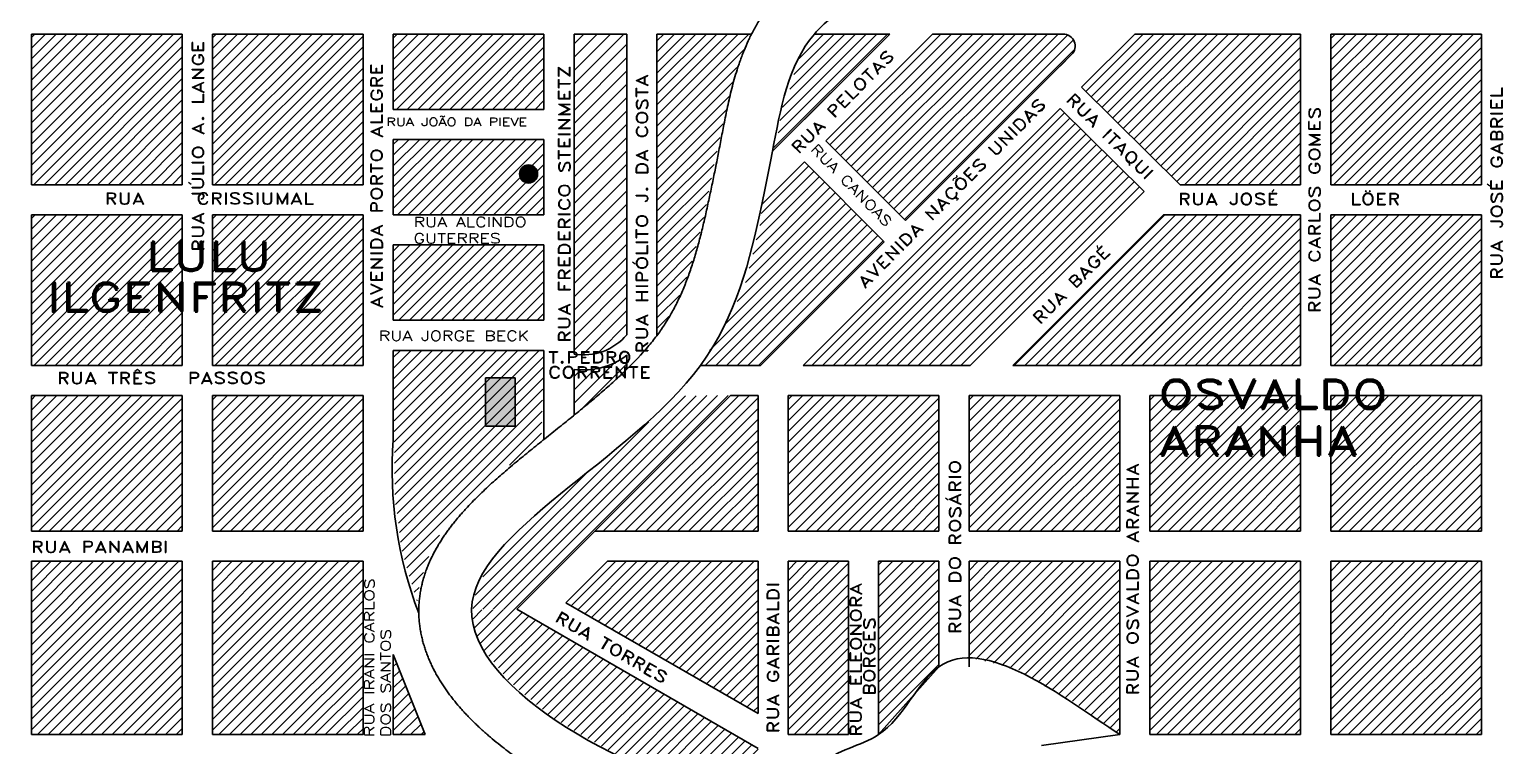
# Model space of a CAD drawing. Extents: x 15348.6 to 15438.1, y 2292.7 to 2368.6.
# Drawn here: x 15375.91 to 15385.69, y 2331.04 to 2335.8 of the extents above; entities that cross this region are included whole.
import ezdxf

# ---------------------------------------------------------------- set-up
doc = ezdxf.new("R2010")
doc.units = 0
doc.header["$LTSCALE"] = 2
doc.header["$MEASUREMENT"] = 0
doc.layers.get('0').update_dxf_attribs({"linetype": 'CONTINUOUS', "lineweight": 30})
for name, color, linetype, lineweight in [('06', 7, 'CONTINUOUS', 30), ('DI', 30, 'CONTINUOUS', 30), ('IMÓVEIS', 7, 'CONTINUOUS', 30), ('LULU', 190, 'CONTINUOUS', 30), ('NOVOLESTE', 100, 'CONTINUOUS', 30), ('OSWALDOARANHA', 253, 'CONTINUOUS', 30), ('SAOGERALDO', 1, 'CONTINUOUS', 30)]:
    doc.layers.add(name, color=color, linetype=linetype, lineweight=lineweight)
doc.styles.get("Standard").update_dxf_attribs({"font": 'romand.shx'})

msp = doc.modelspace()

# ---------------------------------------------------------------- hatches: boundary and pattern name
at = {"layer": 'DI'}
h = msp.add_hatch(dxfattribs=at)
h.set_pattern_fill('ANSI31', color=256, scale=0.4, style=0)
edge = h.paths.add_edge_path()
edge.add_spline(control_points=[(15383.7834, 2328.5777), (15383.795, 2328.6043), (15383.8061, 2328.6307), (15383.8411, 2328.718), (15383.8625, 2328.778), (15383.9181, 2328.9569), (15383.9429, 2329.0728), (15383.9611, 2329.2414), (15383.964, 2329.2968), (15383.9635, 2329.4062), (15383.9599, 2329.4601), (15383.9463, 2329.5668), (15383.9361, 2329.6196), (15383.9086, 2329.7251), (15383.8912, 2329.7778), (15383.859, 2329.8581), (15383.8473, 2329.885), (15383.8222, 2329.9386), (15383.8088, 2329.9653), (15383.78, 2330.0191), (15383.765, 2330.0454), (15383.741, 2330.0853), (15383.7329, 2330.0983), (15383.7161, 2330.1246), (15383.7073, 2330.1379), (15383.6818, 2330.1758), (15383.6634, 2330.2018), (15383.6255, 2330.2528), (15383.6059, 2330.2779), (15383.5765, 2330.3137), (15383.5663, 2330.3259), (15383.5455, 2330.35), (15383.5351, 2330.3619), (15383.5145, 2330.3848), (15383.5034, 2330.3968), (15383.4877, 2330.4135), (15383.4821, 2330.4194), (15383.4715, 2330.4304), (15383.4665, 2330.4355), (15383.4545, 2330.4477), (15383.4494, 2330.4527), (15383.4386, 2330.4634), (15383.4329, 2330.469), (15383.4166, 2330.4847), (15383.4051, 2330.4956), (15383.3828, 2330.5162), (15383.3716, 2330.5263), (15383.3484, 2330.5467), (15383.3363, 2330.5571), (15383.3151, 2330.5748), (15383.303, 2330.5848), (15383.2793, 2330.6036), (15383.2677, 2330.6126), (15383.2507, 2330.6255), (15383.2449, 2330.6298), (15383.2331, 2330.6385), (15383.2271, 2330.6429), (15383.2156, 2330.6511), (15383.2092, 2330.6556), (15383.1974, 2330.6639), (15383.192, 2330.6677), (15383.1775, 2330.6776), (15383.1719, 2330.6814), (15383.1595, 2330.6898), (15383.1525, 2330.6945), (15383.1331, 2330.7074), (15383.1183, 2330.7171), (15383.0916, 2330.7345), (15383.0762, 2330.7444), (15383.0463, 2330.7637), (15383.0319, 2330.773), (15382.981, 2330.8059), (15382.9516, 2330.8252), (15382.8997, 2330.86), (15382.8833, 2330.8711), (15382.8678, 2330.8816)], knot_values=[2580.756755, 2580.756755, 2580.756755, 2580.756755, 2590.031283, 2590.031283, 2611.4365, 2611.4365, 2654.246934, 2654.246934, 2675.652152, 2675.652152, 2697.057369, 2697.057369, 2718.462586, 2718.462586, 2739.867803, 2739.867803, 2750.570412, 2750.570412, 2761.273021, 2761.273021, 2771.975629, 2771.975629, 2777.326933, 2777.326933, 2782.678238, 2782.678238, 2793.380846, 2793.380846, 2804.083455, 2804.083455, 2809.434759, 2809.434759, 2814.786064, 2814.786064, 2820.137368, 2820.137368, 2822.81302, 2822.81302, 2825.488672, 2825.488672, 2828.164324, 2828.164324, 2830.839976, 2830.839976, 2836.191281, 2836.191281, 2841.542585, 2841.542585, 2846.893889, 2846.893889, 2852.245194, 2852.245194, 2857.596498, 2857.596498, 2860.27215, 2860.27215, 2862.947802, 2862.947802, 2865.623454, 2865.623454, 2868.299107, 2868.299107, 2870.974759, 2870.974759, 2873.650411, 2873.650411, 2879.001715, 2879.001715, 2884.35302, 2884.35302, 2889.704324, 2889.704324, 2900.406932, 2900.406932, 2904.825792, 2904.825792, 2904.825792, 2904.825792], degree=3, periodic=0)
edge.add_spline(control_points=[(15382.8678, 2330.8816), (15382.847, 2330.8805), (15382.6055, 2330.8677), (15382.3567, 2330.8577), (15382.1453, 2330.8081)], knot_values=[3.396019, 3.396019, 3.396019, 3.396019, 3.457516, 4.111128, 4.111128, 4.111128, 4.111128], degree=3, periodic=0)
edge.add_line((15382.1453, 2330.8081), (15382.1453, 2329.4151))
edge.add_line((15382.1453, 2329.4151), (15381.9453, 2329.4151))
edge.add_line((15381.9453, 2329.4151), (15381.9453, 2330.7454))
edge.add_spline(control_points=[(15381.9453, 2330.7454), (15381.917, 2330.734), (15381.8079, 2330.6847), (15381.6758, 2330.5954), (15381.5165, 2330.5441), (15381.4348, 2330.4066), (15381.3182, 2330.2209), (15381.0572, 2330.1407), (15380.7237, 2330.0998), (15380.3194, 2330.2025), (15379.8917, 2330.3133), (15379.4764, 2330.4879), (15379.2425, 2330.645), (15379.1023, 2330.7392)], knot_values=[0, 0, 0, 0, 0.093176, 0.364905, 0.478103, 0.57298, 0.829837, 1.116573, 1.345824, 1.840057, 2.340786, 2.678147, 3.183869, 3.183869, 3.183869, 3.183869], degree=3, periodic=0)
edge.add_spline(control_points=[(15379.1023, 2330.7392), (15379.0932, 2330.7444), (15379.0634, 2330.7616), (15379.0115, 2330.7789), (15378.9603, 2330.7372), (15378.9614, 2330.6864), (15378.9623, 2330.6325), (15378.9738, 2330.6028), (15378.9813, 2330.5836)], knot_values=[0, 0, 0, 0, 0.031985, 0.104781, 0.142074, 0.210974, 0.244014, 0.305038, 0.305038, 0.305038, 0.305038], degree=3, periodic=0)
edge.add_line((15378.9813, 2330.5836), (15381.5036, 2324.6519))
edge.add_line((15381.5036, 2324.6519), (15381.5536, 2324.6605))
edge.add_spline(control_points=[(15381.5536, 2324.6605), (15381.5508, 2324.6689), (15381.548, 2324.6773), (15381.5397, 2324.7039), (15381.5344, 2324.7223), (15381.5198, 2324.7779), (15381.5118, 2324.8159), (15381.5027, 2324.8738), (15381.5002, 2324.8931), (15381.4963, 2324.9318), (15381.4948, 2324.9513), (15381.4928, 2324.9894), (15381.4923, 2325.0088), (15381.4923, 2325.0472), (15381.4928, 2325.0663), (15381.4946, 2325.1043), (15381.496, 2325.1233), (15381.4996, 2325.1609), (15381.5018, 2325.1795), (15381.507, 2325.2171), (15381.51, 2325.2355), (15381.5168, 2325.2723), (15381.5206, 2325.2906), (15381.5289, 2325.3271), (15381.5333, 2325.345), (15381.543, 2325.3811), (15381.5482, 2325.3993), (15381.5589, 2325.434), (15381.5647, 2325.452), (15381.5754, 2325.483), (15381.5801, 2325.4962), (15381.585, 2325.5094)], knot_values=[2154.101162, 2154.101162, 2154.101162, 2154.101162, 2156.575634, 2156.575634, 2161.926939, 2161.926939, 2172.629547, 2172.629547, 2177.980851, 2177.980851, 2183.332156, 2183.332156, 2188.68346, 2188.68346, 2194.034764, 2194.034764, 2199.386069, 2199.386069, 2204.737373, 2204.737373, 2210.088677, 2210.088677, 2215.439982, 2215.439982, 2220.791286, 2220.791286, 2226.14259, 2226.14259, 2231.493895, 2231.493895, 2235.555156, 2235.555156, 2235.555156, 2235.555156], degree=3, periodic=0)
edge.add_arc((15382.5776, 2325.9993), 1.1069, 143.79572, 206.26739, ccw=False)
edge.add_line((15381.6845, 2326.6531), (15382.8336, 2328.1185))
edge.add_arc((15383.553, 2327.736), 0.8147, 92.14489, 151.99864, ccw=False)
edge.add_arc((15383.6356, 2328.7274), 0.2103, 237.4477, 314.61689)
h.paths.add_polyline_path([(15381.89, 2327.8128), (15381.95, 2327.7626), (15382.0125, 2327.8404), (15382.3311, 2327.5737), (15381.7633, 2326.8671), (15381.4448, 2327.1337), (15381.5298, 2327.2395), (15381.4698, 2327.2897)], flags=16)
h.paths.add_polyline_path([(15381.9956, 2329.388), (15381.9956, 2331.1872), (15382.0933, 2331.1872), (15382.0933, 2329.388)], flags=9)
at = {"layer": 'IMÓVEIS', "linetype": 'Continuous'}
h = msp.add_hatch(color=256, dxfattribs=at)
h.paths.add_polyline_path([(15385.3479, 2336.465), (15385.519, 2336.465), (15385.519, 2336.5359), (15385.2382, 2336.5359), (15385.2382, 2336.2812), (15385.1576, 2336.2812), (15385.1576, 2336.2071), (15385.2382, 2336.2071), (15385.3479, 2336.2071)])
h.paths.add_polyline_path([(15385.519, 2336.3554), (15385.3738, 2336.3554), (15385.3738, 2336.2071), (15385.519, 2336.2071)], flags=17)
h.paths.add_polyline_path([(15379.1337, 2333.4857), (15378.9366, 2333.4857), (15378.9366, 2333.1639), (15379.1337, 2333.1639)])
for points in [[(15379.1625, 2334.8381, 1), (15379.2826, 2334.8381, 1)], [(15378.9366, 2333.1639), (15379.1337, 2333.1639), (15379.1337, 2333.4857), (15378.9366, 2333.4857)]]:
    msp.add_hatch(color=256, dxfattribs=at).paths.add_polyline_path(points)
at = {"layer": 'LULU', "linetype": 'Continuous'}
h = msp.add_hatch(dxfattribs=at)
h.set_pattern_fill('ANSI31', color=256, scale=0.4, style=0)
h.paths.add_polyline_path([(15378.1245, 2335.7669), (15377.1245, 2335.7669), (15377.1245, 2334.7669), (15378.1245, 2334.7669)])
h.paths.add_polyline_path([(15376.9245, 2335.7669), (15375.9245, 2335.7669), (15375.9245, 2334.7669), (15376.9245, 2334.7669)])
h = msp.add_hatch(dxfattribs=at)
h.set_pattern_fill('ANSI31', color=256, scale=0.4, style=0)
h.paths.add_polyline_path([(15379.3245, 2335.7669), (15378.3245, 2335.7669), (15378.3245, 2335.2669), (15379.3245, 2335.2669)])
h.paths.add_polyline_path([(15378.3245, 2335.0669), (15378.3245, 2334.5669), (15379.3245, 2334.5669), (15379.3245, 2335.0669)])
h.paths.add_polyline_path([(15379.3245, 2334.3669), (15378.3245, 2334.3669), (15378.3245, 2333.8669), (15379.3245, 2333.8669)])
h = msp.add_hatch(dxfattribs=at)
h.set_pattern_fill('ANSI31', color=256, scale=0.5, style=0)
h.paths.add_polyline_path([(15379.8745, 2335.7669), (15379.5245, 2335.7669), (15379.5245, 2333.6423, 0.263571), (15379.8745, 2333.7713)])
edge = h.paths.add_edge_path()
edge.add_line((15379.8745, 2333.5422), (15379.8745, 2333.6344))
edge.add_arc((15379.5857, 2334.0157), 0.4784, 262.65194, 307.1389, ccw=False)
edge.add_line((15379.5245, 2333.5413), (15379.5245, 2333.2364))
edge.add_spline(control_points=[(15379.5245, 2333.2364), (15379.5468, 2333.2545), (15379.5695, 2333.273), (15379.6228, 2333.3171), (15379.6529, 2333.3423), (15379.7126, 2333.3935), (15379.7418, 2333.4191), (15379.784, 2333.457), (15379.7981, 2333.4699), (15379.8254, 2333.4951), (15379.8386, 2333.5075), (15379.8598, 2333.5278), (15379.8672, 2333.535), (15379.8745, 2333.5422)], knot_values=[3556.353721, 3556.353721, 3556.353721, 3556.353721, 3563.968666, 3563.968666, 3574.671275, 3574.671275, 3585.373883, 3585.373883, 3590.725188, 3590.725188, 3596.076492, 3596.076492, 3599.045914, 3599.045914, 3599.045914, 3599.045914], degree=3, periodic=0)
h = msp.add_hatch(dxfattribs=at)
h.set_pattern_fill('ANSI31', color=256, scale=0.4, style=0)
h.paths.add_polyline_path([(15380.0745, 2335.7669), (15380.702, 2335.7669), (15380.6155, 2335.5862), (15380.5775, 2335.4472), (15380.5269, 2335.2323), (15380.4763, 2335.0048), (15380.4256, 2334.7583), (15380.3877, 2334.5561), (15380.3497, 2334.4107), (15380.3054, 2334.2464), (15380.2548, 2334.101), (15380.1788, 2333.9304), (15380.0776, 2333.7787)])
edge = h.paths.add_edge_path(flags=16)
edge.add_line((15380.702, 2335.7669), (15380.0745, 2335.7669))
h = msp.add_hatch(dxfattribs=at)
h.set_pattern_fill('ANSI31', color=256, scale=0.4, style=0)
h.paths.add_polyline_path([(15378.1245, 2334.5669), (15378.1245, 2333.5669), (15377.1245, 2333.5669), (15377.1245, 2334.5669)])
h.paths.add_polyline_path([(15376.9245, 2334.5669), (15375.9245, 2334.5669), (15375.9245, 2333.5669), (15376.9245, 2333.5669)])
h.paths.add_polyline_path([(15378.1245, 2333.3669), (15377.1245, 2333.3669), (15377.1245, 2332.4669), (15378.1245, 2332.4669)])
h.paths.add_polyline_path([(15376.9245, 2333.3669), (15376.9245, 2332.4669), (15375.9245, 2332.4669), (15375.9245, 2333.3669)])
h = msp.add_hatch(dxfattribs=at)
h.set_pattern_fill('ANSI31', color=256, scale=0.4, style=0)
h.paths.add_polyline_path([(15378.3245, 2333.6669), (15379.3245, 2333.6669), (15379.3084, 2333.0907), (15379.2273, 2333.0232), (15379.0922, 2332.9018), (15378.9435, 2332.7803), (15378.7544, 2332.5779), (15378.6327, 2332.4429), (15378.5516, 2332.281), (15378.4841, 2332.0516), (15378.4841, 2331.9976), (15378.4165, 2332.2135), (15378.376, 2332.362), (15378.3489, 2332.6049), (15378.3354, 2332.6589)])
h = msp.add_hatch(dxfattribs=at)
h.set_pattern_fill('ANSI31', color=256, scale=0.4, style=0)
h.paths.add_polyline_path([(15378.1245, 2332.2669), (15377.1245, 2332.2669), (15377.1245, 2331.1169), (15378.1245, 2331.1169)])
h.paths.add_polyline_path([(15376.9245, 2332.2669), (15376.9245, 2331.1169), (15375.9245, 2331.1169), (15375.9245, 2332.2669)])
h = msp.add_hatch(dxfattribs=at)
h.set_pattern_fill('ANSI31', color=256, scale=0.4, style=0)
h.paths.add_polyline_path([(15378.3245, 2331.1169), (15378.5372, 2331.1169), (15378.3245, 2331.6487)])
at = {"layer": 'OSWALDOARANHA', "linetype": 'Continuous'}
h = msp.add_hatch(dxfattribs=at)
h.set_pattern_fill('ANSI31', color=256, scale=0.4, style=0)
h.paths.add_polyline_path([(15381.6189, 2335.7669), (15381.1189, 2335.7669), (15381.03, 2335.6374), (15380.992, 2335.5363), (15380.9541, 2335.3972), (15380.9161, 2335.3214), (15380.8908, 2335.2076), (15380.8781, 2335.1065), (15380.8411, 2334.9891)])
h = msp.add_hatch(dxfattribs=at)
h.set_pattern_fill('ANSI31', color=256, scale=0.4, style=0)
edge = h.paths.add_edge_path()
edge.add_line((15381.1941, 2335.0592), (15381.7245, 2334.5289))
edge.add_line((15381.7245, 2334.5289), (15382.8259, 2335.6303))
edge.add_arc((15382.7693, 2335.6869), 0.08, 315, 450)
edge.add_line((15382.7693, 2335.7669), (15381.9018, 2335.7669))
edge.add_line((15381.9018, 2335.7669), (15381.1941, 2335.0592))
edge = h.paths.add_edge_path(flags=16)
edge.add_line((15382.8259, 2335.6303), (15382.7503, 2335.5548))
h = msp.add_hatch(dxfattribs=at)
h.set_pattern_fill('ANSI31', color=256, scale=0.4, style=0)
h.paths.add_polyline_path([(15384.3453, 2334.7669), (15384.3453, 2335.7669), (15383.2453, 2335.7669), (15382.8917, 2335.4133), (15383.5453, 2334.7669)])
h.paths.add_polyline_path([(15383.4351, 2334.5669), (15384.3453, 2334.5669), (15384.3453, 2333.5669), (15382.4351, 2333.5669)])
edge = h.paths.add_edge_path(flags=16)
edge.add_line((15382.4351, 2333.5669), (15383.1453, 2333.5669))
h = msp.add_hatch(dxfattribs=at)
h.set_pattern_fill('ANSI31', color=256, scale=0.4, style=0)
h.paths.add_polyline_path([(15385.5453, 2331.1169), (15385.5453, 2332.2669), (15384.5453, 2332.2669), (15384.5453, 2331.1169)])
h.paths.add_polyline_path([(15385.5453, 2332.4669), (15385.5453, 2333.3669), (15384.5453, 2333.3669), (15384.5453, 2332.4669)])
h.paths.add_polyline_path([(15385.5453, 2333.5669), (15385.5453, 2334.5669), (15384.5453, 2334.5669), (15384.5453, 2333.5669)])
h.paths.add_polyline_path([(15385.5453, 2334.7669), (15385.5453, 2335.7669), (15384.5453, 2335.7669), (15384.5453, 2334.7669)])
h = msp.add_hatch(dxfattribs=at)
h.set_pattern_fill('ANSI31', color=256, scale=0.4, style=0)
h.paths.add_polyline_path([(15381.0453, 2333.5669), (15382.1522, 2333.5669), (15383.3068, 2334.7215), (15382.7503, 2335.2719)])
h = msp.add_hatch(dxfattribs=at)
h.set_pattern_fill('ANSI31', color=256, scale=0.4, style=0)
h.paths.add_polyline_path([(15380.7624, 2333.5669), (15380.3624, 2333.5669), (15380.4605, 2333.7288), (15380.5744, 2333.9184), (15380.663, 2334.1206), (15380.7136, 2334.3228), (15380.7642, 2334.5251), (15380.7699, 2334.635), (15381.0527, 2334.9178), (15381.583, 2334.3875)])
h = msp.add_hatch(dxfattribs=at)
h.set_pattern_fill('ANSI31', color=256, scale=0.4, style=0)
edge = h.paths.add_edge_path()
edge.add_line((15383.4351, 2334.5669), (15384.3453, 2334.5669))
edge.add_line((15383.4351, 2334.5669), (15382.4351, 2333.5669))
edge.add_line((15382.4351, 2333.5669), (15383.1453, 2333.5669))
h = msp.add_hatch(dxfattribs=at)
h.set_pattern_fill('ANSI31', color=256, scale=0.4, style=0)
h.paths.add_polyline_path([(15380.5624, 2333.3669), (15380.198, 2333.3663), (15380.1051, 2333.2646), (15379.9899, 2333.1673), (15379.7243, 2332.9462), (15379.5161, 2332.7781), (15379.3169, 2332.6056), (15379.1309, 2332.4332), (15379.0246, 2332.3257), (15378.9449, 2332.2019), (15378.8873, 2332.1135), (15378.8563, 2331.9941), (15378.8519, 2331.9498), (15379.1441, 2331.9486)])
h = msp.add_hatch(dxfattribs=at)
h.set_pattern_fill('ANSI31', color=256, scale=0.4, style=0)
h.paths.add_polyline_path([(15379.6624, 2332.4669), (15380.5624, 2333.3669), (15380.7453, 2333.3669), (15380.7453, 2332.4669)])
h = msp.add_hatch(dxfattribs=at)
h.set_pattern_fill('ANSI31', color=256, scale=0.4, style=0)
h.paths.add_polyline_path([(15381.9453, 2332.4669), (15381.9453, 2333.3669), (15380.9453, 2333.3669), (15380.9453, 2332.4669)])
h.paths.add_polyline_path([(15382.1453, 2332.4669), (15382.1453, 2333.3669), (15383.1453, 2333.3669), (15383.1453, 2332.4669)])
edge = h.paths.add_edge_path(flags=16)
edge.add_line((15381.9453, 2332.4669), (15381.9453, 2333.3669))
h.paths.add_polyline_path([(15383.1731, 2331.3518), (15383.1731, 2333.1351), (15383.288, 2333.1351), (15383.288, 2331.3518)], flags=9)
h = msp.add_hatch(dxfattribs=at)
h.set_pattern_fill('ANSI31', color=256, scale=0.4, style=0)
h.paths.add_polyline_path([(15383.3453, 2332.2669), (15384.3453, 2332.2669), (15384.3453, 2331.1169), (15383.3453, 2331.1169)])
h.paths.add_polyline_path([(15384.3453, 2332.4669), (15384.3453, 2333.3669), (15383.3453, 2333.3669), (15383.3453, 2332.4669)])
h = msp.add_hatch(dxfattribs=at)
h.set_pattern_fill('ANSI31', color=256, scale=0.4, style=0)
h.paths.add_polyline_path([(15380.7453, 2331.2557), (15380.7453, 2332.2669), (15379.7453, 2332.2669), (15379.4699, 2331.9915)])
h = msp.add_hatch(dxfattribs=at)
h.set_pattern_fill('ANSI31', color=256, scale=0.4, style=0)
h.paths.add_polyline_path([(15380.9453, 2332.2669), (15381.3453, 2332.2669), (15381.3453, 2331.1169), (15380.9453, 2331.1169)])
h = msp.add_hatch(dxfattribs=at)
h.set_pattern_fill('ANSI31', color=256, scale=0.4, style=0)
h.paths.add_polyline_path([(15381.5453, 2332.2669), (15381.9453, 2332.2669), (15381.9453, 2331.5669), (15381.5453, 2331.1169)])
h = msp.add_hatch(dxfattribs=at)
h.set_pattern_fill('ANSI31', color=256, scale=0.4, style=0)
h.paths.add_polyline_path([(15382.1453, 2332.2669), (15383.1453, 2332.2669), (15383.1453, 2331.1169), (15382.8411, 2331.3336), (15382.6513, 2331.4347), (15382.4741, 2331.5485), (15382.2716, 2331.5991), (15382.1453, 2331.6264)])
h = msp.add_hatch(dxfattribs=at)
h.set_pattern_fill('ANSI31', color=256, scale=0.4, style=0)
h.paths.add_polyline_path([(15379.1441, 2331.9486), (15380.7453, 2331.0248), (15380.7453, 2330.6662), (15380.601, 2330.7046), (15380.384, 2330.7576), (15380.198, 2330.8195), (15379.9545, 2330.9168), (15379.7685, 2331.0053), (15379.556, 2331.1247), (15379.37, 2331.2396), (15379.1973, 2331.3812), (15379.0866, 2331.4785), (15379.0069, 2331.5802), (15378.9227, 2331.6819), (15378.874, 2331.7924), (15378.8519, 2331.8941), (15378.8519, 2331.9428)])

# ---------------------------------------------------------------- linework, layer by layer
at = {"color": 7, "linetype": 'Continuous'}
for p, q in [((15375.9245, 2335.7669), (15375.9245, 2334.7669)), ((15376.9245, 2335.7669), (15375.9245, 2335.7669)), ((15376.9245, 2335.7669), (15376.9245, 2334.7669)), ((15377.1245, 2335.7669), (15377.1245, 2334.7669)), ((15378.1245, 2335.7669), (15377.1245, 2335.7669)), ((15378.1245, 2335.7669), (15378.1245, 2334.7669)), ((15378.3245, 2335.7669), (15378.3245, 2335.2669)), ((15379.3245, 2335.7669), (15378.3245, 2335.7669)), ((15379.3245, 2335.7669), (15379.3245, 2335.2669)), ((15379.5245, 2335.7669), (15379.5245, 2333.6423)), ((15379.8745, 2335.7669), (15379.5245, 2335.7669)), ((15379.8745, 2335.7669), (15379.8745, 2333.7713)), ((15380.0745, 2335.7669), (15380.0745, 2333.7662)), ((15380.702, 2335.7669), (15380.0745, 2335.7669)), ((15381.6189, 2335.7669), (15380.8411, 2334.9891)), ((15381.6189, 2335.7669), (15381.0527, 2335.2007)), ((15381.6189, 2335.7669), (15381.1189, 2335.7669)), ((15381.9018, 2335.7669), (15381.1941, 2335.0592)), ((15381.9018, 2335.7669), (15382.7693, 2335.7669)), ((15383.2453, 2335.7669), (15382.8917, 2335.4133)), ((15383.2453, 2335.7669), (15384.3453, 2335.7669)), ((15384.3453, 2334.7669), (15384.3453, 2335.7669)), ((15384.3453, 2334.7669), (15384.3453, 2335.7669)), ((15384.5453, 2334.7669), (15384.5453, 2335.7669)), ((15384.5453, 2335.7669), (15385.5453, 2335.7669)), ((15385.5453, 2334.7669), (15385.5453, 2335.7669)), ((15382.8259, 2335.6303), (15381.7245, 2334.5289)), ((15382.8259, 2335.6303), (15382.7503, 2335.5548)), ((15383.5453, 2334.7669), (15382.8917, 2335.4133)), ((15382.7503, 2335.2719), (15381.0453, 2333.5669)), ((15383.3068, 2334.7215), (15382.7503, 2335.2719)), ((15379.3245, 2335.2669), (15378.3245, 2335.2669)), ((15379.3245, 2335.0669), (15378.3245, 2335.0669)), ((15378.3245, 2335.0669), (15378.3245, 2334.5669)), ((15379.3245, 2335.0669), (15379.3245, 2334.5669)), ((15381.1941, 2335.0592), (15381.7245, 2334.5289)), ((15381.0527, 2334.9178), (15380.7699, 2334.635)), ((15381.0527, 2334.9178), (15381.583, 2334.3875)), ((15376.9245, 2334.7669), (15375.9245, 2334.7669)), ((15378.1245, 2334.7669), (15377.1245, 2334.7669)), ((15383.3068, 2334.7215), (15382.1522, 2333.5669)), ((15383.5453, 2334.7669), (15384.3453, 2334.7669)), ((15384.5453, 2334.7669), (15385.5453, 2334.7669)), ((15375.9245, 2334.5669), (15375.9245, 2333.5669)), ((15376.9245, 2334.5669), (15375.9245, 2334.5669)), ((15376.9245, 2334.5669), (15376.9245, 2333.5669)), ((15377.1245, 2334.5669), (15377.1245, 2333.5669)), ((15378.1245, 2334.5669), (15377.1245, 2334.5669)), ((15378.1245, 2334.5669), (15378.1245, 2333.5669)), ((15379.3245, 2334.5669), (15378.3245, 2334.5669)), ((15383.4351, 2334.5669), (15382.4351, 2333.5669)), ((15383.4351, 2334.5669), (15384.3453, 2334.5669)), ((15384.3453, 2333.5669), (15384.3453, 2334.5669)), ((15384.5453, 2333.5669), (15384.5453, 2334.5669)), ((15384.5453, 2334.5669), (15385.5453, 2334.5669)), ((15385.5453, 2333.5669), (15385.5453, 2334.5669)), ((15378.3245, 2334.3669), (15378.3245, 2333.8669)), ((15379.3245, 2334.3669), (15378.3245, 2334.3669)), ((15379.3245, 2334.3669), (15379.3245, 2333.8669)), ((15381.583, 2334.3875), (15380.7624, 2333.5669)), ((15379.3245, 2333.8669), (15378.3245, 2333.8669)), ((15379.3245, 2333.6669), (15378.3245, 2333.6669)), ((15378.3245, 2333.6669), (15378.3245, 2333.0742)), ((15379.3245, 2333.6669), (15379.3245, 2333.0758)), ((15379.8745, 2333.6344), (15379.8745, 2333.5422)), ((15376.9245, 2333.5669), (15375.9245, 2333.5669)), ((15378.1245, 2333.5669), (15377.1245, 2333.5669)), ((15379.5245, 2333.5413), (15379.5245, 2333.2364)), ((15380.7624, 2333.5669), (15380.3624, 2333.5669)), ((15381.0453, 2333.5669), (15382.1522, 2333.5669)), ((15382.4351, 2333.5669), (15384.3453, 2333.5669)), ((15382.4351, 2333.5669), (15383.1453, 2333.5669)), ((15384.5453, 2333.5669), (15385.5453, 2333.5669)), ((15375.9245, 2333.3669), (15375.9245, 2332.4669)), ((15376.9245, 2333.3669), (15375.9245, 2333.3669)), ((15376.9245, 2333.3669), (15376.9245, 2332.4669)), ((15377.1245, 2333.3669), (15377.1245, 2332.4669)), ((15378.1245, 2333.3669), (15377.1245, 2333.3669)), ((15378.1245, 2333.3669), (15378.1245, 2332.4669)), ((15380.5624, 2333.3669), (15379.1441, 2331.9486)), ((15380.5624, 2333.3669), (15379.6624, 2332.4669)), ((15380.7453, 2333.3669), (15380.5624, 2333.3669)), ((15380.7453, 2332.4669), (15380.7453, 2333.3669)), ((15380.9453, 2332.4669), (15380.9453, 2333.3669)), ((15380.9453, 2333.3669), (15381.9453, 2333.3669)), ((15381.9453, 2332.4669), (15381.9453, 2333.3669)), ((15381.9453, 2332.4669), (15381.9453, 2333.3669)), ((15382.1453, 2332.4669), (15382.1453, 2333.3669)), ((15382.1453, 2333.3669), (15383.1453, 2333.3669)), ((15383.1453, 2332.4669), (15383.1453, 2333.3669)), ((15383.3453, 2332.4669), (15383.3453, 2333.3669)), ((15383.3453, 2333.3669), (15384.3453, 2333.3669)), ((15384.3453, 2332.4669), (15384.3453, 2333.3669)), ((15384.5453, 2332.4669), (15384.5453, 2333.3669)), ((15384.5453, 2333.3669), (15385.5453, 2333.3669)), ((15385.5453, 2332.4669), (15385.5453, 2333.3669)), ((15376.9245, 2332.4669), (15375.9245, 2332.4669)), ((15378.1245, 2332.4669), (15377.1245, 2332.4669)), ((15380.7453, 2332.4669), (15379.6624, 2332.4669)), ((15380.9453, 2332.4669), (15381.9453, 2332.4669)), ((15382.1453, 2332.4669), (15383.1453, 2332.4669)), ((15383.3453, 2332.4669), (15384.3453, 2332.4669)), ((15384.5453, 2332.4669), (15385.5453, 2332.4669)), ((15375.9245, 2332.2669), (15375.9245, 2331.1169)), ((15376.9245, 2332.2669), (15375.9245, 2332.2669)), ((15376.9245, 2332.2669), (15376.9245, 2331.1169)), ((15377.1245, 2332.2669), (15377.1245, 2331.1169)), ((15378.1245, 2332.2669), (15377.1245, 2332.2669)), ((15378.1245, 2332.2669), (15378.1245, 2331.1169)), ((15379.7453, 2332.2669), (15379.4699, 2331.9915)), ((15380.7453, 2332.2669), (15379.7453, 2332.2669)), ((15380.7453, 2331.2557), (15380.7453, 2332.2669)), ((15380.9453, 2331.1169), (15380.9453, 2332.2669)), ((15380.9453, 2332.2669), (15381.3453, 2332.2669)), ((15381.3453, 2331.1169), (15381.3453, 2332.2669)), ((15381.5453, 2331.1169), (15381.5453, 2332.2669)), ((15381.5453, 2332.2669), (15381.9453, 2332.2669)), ((15381.9453, 2331.5669), (15381.9453, 2332.2669)), ((15382.1453, 2332.2669), (15383.1453, 2332.2669)), ((15382.1453, 2331.5669), (15382.1453, 2332.2669)), ((15383.1453, 2331.1169), (15383.1453, 2332.2669)), ((15383.3453, 2331.1169), (15383.3453, 2332.2669)), ((15383.3453, 2332.2669), (15384.3453, 2332.2669)), ((15384.3453, 2331.1169), (15384.3453, 2332.2669)), ((15384.5453, 2331.1169), (15384.5453, 2332.2669)), ((15384.5453, 2332.2669), (15385.5453, 2332.2669)), ((15385.5453, 2331.1169), (15385.5453, 2332.2669)), ((15380.7453, 2331.0248), (15379.1441, 2331.9486)), ((15380.7453, 2331.2557), (15379.4699, 2331.9915)), ((15378.3245, 2331.6487), (15378.3245, 2331.1169)), ((15378.5372, 2331.1169), (15378.3245, 2331.6487)), ((15375.9245, 2331.1169), (15376.9245, 2331.1169)), ((15375.9245, 2331.1169), (15376.9245, 2331.1169)), ((15377.1245, 2331.1169), (15378.1245, 2331.1169)), ((15377.1245, 2331.1169), (15378.1245, 2331.1169)), ((15378.3245, 2331.1169), (15378.5372, 2331.1169)), ((15380.9453, 2331.1169), (15381.3453, 2331.1169)), ((15383.3453, 2331.1169), (15384.3453, 2331.1169)), ((15384.5453, 2331.1169), (15385.5453, 2331.1169))]:
    msp.add_line(p, q, dxfattribs=at)
for centre, radius, start, end in [((15382.7693, 2335.6869), 0.08, 315, 90), ((15380.9729, 2332.8764), 2.6557, 175.72927, 201.03492)]:
    msp.add_arc(centre, radius, start, end, dxfattribs=at)
for points, knots in [([(15383.1453, 2331.1169), (15382.7614, 2331.3707), (15382.001, 2331.9724), (15381.6469, 2331.0591), (15381.1446, 2331.0079), (15381.0089, 2330.6259), (15379.9988, 2330.7683), (15377.7874, 2331.9862), (15380.4301, 2333.1724), (15380.7199, 2334.3827), (15380.8721, 2335.1352), (15380.9609, 2335.6702), (15381.7443, 2336.2749), (15382.3399, 2336.7328), (15383.169, 2337.415), (15382.8819, 2338.0543), (15383.3113, 2338.6881), (15383.1412, 2339.4219), (15384.0404, 2339.7152), (15383.9143, 2340.529), (15384.5467, 2340.9906), (15384.8452, 2341.8557), (15383.8945, 2342.0904), (15383.999, 2342.8351), (15383.5966, 2343.4975), (15383.5979, 2344.0332), (15383.1729, 2344.7238), (15383.4072, 2345.3511), (15383.9437, 2345.9945), (15384.1012, 2346.5792), (15385.3514, 2347.6152), (15383.8608, 2349.4622), (15382.4646, 2350.1776), (15381.7095, 2350.4892), (15380.5419, 2351.2463), (15380.072, 2353.4058), (15381.0619, 2354.99), (15381.2994, 2356.4938), (15380.864, 2356.9347), (15380.6734, 2357.241), (15380.2456, 2357.6976), (15379.1732, 2357.7636), (15377.8145, 2358.5734), (15376.0028, 2358.4289), (15374.4767, 2358.0707), (15373.7862, 2358.6237), (15373.3453, 2358.818), (15373.0306, 2359.0762), (15372.5951, 2359.664), (15372.1218, 2360.1552), (15371.4913, 2360.4699), (15371.1702, 2360.6434), (15370.7779, 2361.0234), (15370.2777, 2361.2185), (15370.0955, 2361.8063), (15369.9305, 2362.1454), (15369.9856, 2362.7375), (15369.9749, 2363.2219), (15369.086, 2364.4689), (15366.5062, 2364.1828), (15366.6526, 2365.6669), (15366.6772, 2365.9169)], [28.96489, 28.96489, 28.96489, 28.96489, 30.24649, 30.84857, 31.27951, 31.611933, 31.811933, 34.10517, 36.32421, 37.467365, 37.828559, 38.654503, 38.95655, 40.736999, 41.019842, 42.024829, 42.248436, 43.2873, 43.663394, 44.740427, 45.02327, 46.043073, 46.446186, 47.505667, 47.729274, 48.773305, 48.996912, 50.124963, 50.374963, 51.541153, 51.822328, 55.089395, 55.511247, 56.66845, 57.515405, 59.602617, 62.317097, 63.317522, 63.577311, 64.128089, 64.410931, 65.412197, 67.11843, 69.03557, 70.78557, 71.368665, 71.592272, 72.232584, 72.55274, 73.793494, 74.212709, 74.667983, 74.874138, 75.856483, 76.062638, 76.695093, 76.945093, 77.839521, 78.039521, 81.496034, 82.196034, 82.196034, 82.196034, 82.196034]), ([(15379.298, 2330.8612), (15379.2924, 2330.8648), (15379.2868, 2330.8683), (15379.2626, 2330.8836), (15379.2429, 2330.8963), (15379.2048, 2330.9216), (15379.1864, 2330.9341), (15379.1302, 2330.9732), (15379.0939, 2330.9998), (15379.0422, 2331.0395), (15379.0248, 2331.0533), (15378.9903, 2331.0813), (15378.9734, 2331.0955), (15378.9492, 2331.1163), (15378.9409, 2331.1236), (15378.9245, 2331.1381), (15378.9164, 2331.1455), (15378.9009, 2331.1597), (15378.8926, 2331.1674), (15378.8774, 2331.1818), (15378.8703, 2331.1885), (15378.8532, 2331.2053), (15378.8464, 2331.2121), (15378.8317, 2331.227), (15378.8239, 2331.235), (15378.8096, 2331.25), (15378.8022, 2331.2579), (15378.7877, 2331.2737), (15378.7806, 2331.2816), (15378.7599, 2331.305), (15378.7463, 2331.3211), (15378.726, 2331.3462), (15378.7196, 2331.3542), (15378.7065, 2331.371), (15378.6999, 2331.3798), (15378.688, 2331.3959), (15378.6816, 2331.4048), (15378.6693, 2331.4222), (15378.6635, 2331.4307), (15378.6457, 2331.4576), (15378.6345, 2331.4754), (15378.6185, 2331.5025), (15378.6132, 2331.5118), (15378.6028, 2331.5306), (15378.5978, 2331.5402), (15378.5882, 2331.5588), (15378.5833, 2331.5688), (15378.5765, 2331.5831), (15378.5741, 2331.5882), (15378.5698, 2331.5978), (15378.5677, 2331.6024), (15378.563, 2331.6133), (15378.5611, 2331.6179), (15378.557, 2331.6277), (15378.5549, 2331.6329), (15378.549, 2331.6478), (15378.545, 2331.6584), (15378.5378, 2331.6789), (15378.5344, 2331.6893), (15378.5277, 2331.7107), (15378.5245, 2331.7217), (15378.519, 2331.7423), (15378.5162, 2331.7535), (15378.5111, 2331.7757), (15378.5088, 2331.7868), (15378.5048, 2331.8089), (15378.5029, 2331.8205), (15378.5006, 2331.8372), (15378.4998, 2331.8431), (15378.4985, 2331.8543), (15378.498, 2331.8596), (15378.4968, 2331.8722), (15378.4963, 2331.8775), (15378.4955, 2331.8889), (15378.4952, 2331.8949), (15378.4946, 2331.9064), (15378.4944, 2331.9122), (15378.4941, 2331.924), (15378.494, 2331.9301), (15378.494, 2331.9413), (15378.494, 2331.9474), (15378.4943, 2331.9593), (15378.4945, 2331.9652), (15378.495, 2331.9768), (15378.4954, 2331.9829), (15378.4961, 2331.9943), (15378.4966, 2331.9997), (15378.4978, 2332.0125), (15378.4983, 2332.0177), (15378.4996, 2332.0291), (15378.5004, 2332.0352), (15378.5019, 2332.0461), (15378.5028, 2332.0521), (15378.5046, 2332.0633), (15378.5055, 2332.0685), (15378.5078, 2332.0808), (15378.5088, 2332.0861), (15378.511, 2332.0967), (15378.5122, 2332.1019), (15378.5149, 2332.1141), (15378.516, 2332.1184), (15378.5182, 2332.1274), (15378.5188, 2332.1296), (15378.5204, 2332.1355), (15378.5214, 2332.1393), (15378.5221, 2332.142), (15378.5232, 2332.1457), (15378.5248, 2332.1516), (15378.5254, 2332.1538), (15378.528, 2332.1626), (15378.5293, 2332.1668), (15378.533, 2332.1784), (15378.5346, 2332.1833), (15378.538, 2332.1932), (15378.5397, 2332.1981), (15378.5458, 2332.2151), (15378.5494, 2332.2246), (15378.557, 2332.2436), (15378.561, 2332.253), (15378.5681, 2332.2692), (15378.5701, 2332.2736), (15378.5745, 2332.283), (15378.5768, 2332.288), (15378.5836, 2332.302), (15378.5886, 2332.3121), (15378.5978, 2332.3296), (15378.6031, 2332.3394), (15378.6106, 2332.3528), (15378.6132, 2332.3575), (15378.6183, 2332.3662), (15378.6207, 2332.3703), (15378.6265, 2332.3801), (15378.6289, 2332.3841), (15378.6342, 2332.3926), (15378.637, 2332.3972), (15378.645, 2332.4098), (15378.6508, 2332.4187), (15378.662, 2332.4354), (15378.6677, 2332.4437), (15378.6795, 2332.4606), (15378.6857, 2332.469), (15378.697, 2332.4844), (15378.7032, 2332.4927), (15378.7157, 2332.5089), (15378.7219, 2332.5168), (15378.7342, 2332.5322), (15378.7408, 2332.5403), (15378.7533, 2332.5553), (15378.7592, 2332.5623), (15378.7737, 2332.5791), (15378.7797, 2332.5859), (15378.7927, 2332.6005), (15378.7997, 2332.6083), (15378.8194, 2332.6298), (15378.8336, 2332.6449), (15378.8611, 2332.6733), (15378.8752, 2332.6874), (15378.9042, 2332.716), (15378.9193, 2332.7305), (15378.9469, 2332.7566), (15378.9622, 2332.7708), (15378.9926, 2332.7985), (15379.0077, 2332.812), (15379.0376, 2332.8384), (15379.0536, 2332.8523), (15379.0837, 2332.8782), (15379.0977, 2332.8902), (15379.1327, 2332.9196), (15379.147, 2332.9315), (15379.1778, 2332.957), (15379.1944, 2332.9707), (15379.241, 2333.0087), (15379.2745, 2333.0357), (15379.3374, 2333.0861), (15379.3697, 2333.112), (15379.4347, 2333.1639), (15379.4673, 2333.1901), (15379.5282, 2333.2393), (15379.5605, 2333.2656), (15379.6228, 2333.3171), (15379.6529, 2333.3423), (15379.7126, 2333.3935), (15379.7418, 2333.4191), (15379.784, 2333.457), (15379.7981, 2333.4699), (15379.8254, 2333.4951), (15379.8386, 2333.5075), (15379.9067, 2333.5728), (15379.9549, 2333.6228), (15380.0082, 2333.6837), (15380.0189, 2333.6963), (15380.0395, 2333.7211), (15380.0493, 2333.7333), (15380.0681, 2333.7576), (15380.0773, 2333.7698), (15380.0947, 2333.7939), (15380.103, 2333.8057), (15380.1202, 2333.8312), (15380.128, 2333.8432), (15380.1436, 2333.8681), (15380.1514, 2333.8809), (15380.1734, 2333.9186), (15380.1874, 2333.9443), (15380.2077, 2333.9846), (15380.2142, 2333.9978), (15380.2267, 2334.0244), (15380.2328, 2334.0378), (15380.245, 2334.0657), (15380.2506, 2334.0789), (15380.2593, 2334.1003), (15380.262, 2334.107), (15380.2677, 2334.1213), (15380.2706, 2334.1289), (15380.2755, 2334.1417), (15380.2784, 2334.1494), (15380.2838, 2334.164), (15380.2863, 2334.1709), (15380.2941, 2334.1931), (15380.299, 2334.2072), (15380.3089, 2334.237), (15380.3137, 2334.2518), (15380.3229, 2334.2814), (15380.3274, 2334.2961), (15380.3367, 2334.3277), (15380.3409, 2334.3426), (15380.3494, 2334.3732), (15380.3536, 2334.3889), (15380.3618, 2334.4205), (15380.3658, 2334.436), (15380.3738, 2334.4684), (15380.3779, 2334.4852), (15380.3888, 2334.5308), (15380.3964, 2334.5644), (15380.4116, 2334.633), (15380.4191, 2334.6679), (15380.4325, 2334.731), (15380.4405, 2334.7696), (15380.4504, 2334.8175), (15380.4543, 2334.8367), (15380.4608, 2334.8686), (15380.4634, 2334.8813), (15380.4724, 2334.9265), (15380.4749, 2334.9393), (15380.4813, 2334.9716), (15380.4851, 2334.991), (15380.4914, 2335.0236), (15380.4948, 2335.0414), (15380.5017, 2335.0778), (15380.5052, 2335.0964), (15380.5148, 2335.1471), (15380.5224, 2335.1866), (15380.5382, 2335.2653), (15380.5466, 2335.3046), (15380.5605, 2335.3644), (15380.5655, 2335.3848), (15380.576, 2335.4261), (15380.5816, 2335.4469), (15380.5933, 2335.488), (15380.5997, 2335.5095), (15380.6096, 2335.5407), (15380.6132, 2335.5515), (15380.6202, 2335.5724), (15380.6237, 2335.5825), (15380.6318, 2335.6051), (15380.6356, 2335.6152), (15380.6436, 2335.6363), (15380.648, 2335.6474), (15380.6607, 2335.6786), (15380.6698, 2335.6997), (15380.6854, 2335.7332), (15380.6904, 2335.7437), (15380.7008, 2335.7647), (15380.7062, 2335.7751), (15380.7151, 2335.7919), (15380.7179, 2335.7971), (15380.7236, 2335.8075), (15380.7265, 2335.8127), (15380.7329, 2335.8238), (15380.7357, 2335.8287), (15380.7422, 2335.8398), (15380.746, 2335.846), (15380.751, 2335.8542), (15380.7548, 2335.8604), (15380.7618, 2335.8714), (15380.7649, 2335.8762), (15380.7721, 2335.8872), (15380.7755, 2335.8923), (15380.7824, 2335.9025), (15380.7859, 2335.9076), (15380.7974, 2335.9239), (15380.8048, 2335.934), (15380.82, 2335.954), (15380.8278, 2335.9641), (15380.8534, 2335.9954), (15380.8705, 2336.0147), (15380.896, 2336.0418), (15380.9049, 2336.0509), (15380.9221, 2336.0681), (15380.9305, 2336.0762), (15380.9483, 2336.0931), (15380.9567, 2336.1008), (15380.9736, 2336.1161), (15380.9822, 2336.1236), (15381.0075, 2336.1455), (15381.0248, 2336.1599), (15381.0559, 2336.1851), (15381.0728, 2336.1984), (15381.1028, 2336.2219), (15381.1159, 2336.232), (15381.1979, 2336.2952), (15381.2507, 2336.3359), (15381.3543, 2336.4159), (15381.4052, 2336.4552), (15381.5363, 2336.5565), (15381.5839, 2336.5934), (15381.6912, 2336.6767), (15381.7509, 2336.7231), (15381.8562, 2336.8054), (15381.9135, 2336.8503), (15382.025, 2336.938), (15382.0793, 2336.9809), (15382.1914, 2337.0699), (15382.2449, 2337.1126), (15382.331, 2337.1817), (15382.3576, 2337.2031), (15382.4151, 2337.2495), (15382.446, 2337.2746), (15382.4833, 2337.3049), (15382.4988, 2337.3175), (15382.5277, 2337.3411), (15382.541, 2337.3519), (15382.5675, 2337.3738), (15382.5789, 2337.3834), (15382.5997, 2337.4016), (15382.6092, 2337.4103), (15382.621, 2337.4216), (15382.6246, 2337.4252), (15382.6311, 2337.4319), (15382.634, 2337.435), (15382.6416, 2337.4434), (15382.645, 2337.4478), (15382.6485, 2337.4525), (15382.6492, 2337.4535), (15382.6503, 2337.4552), (15382.6506, 2337.4558), (15382.652, 2337.4583), (15382.6532, 2337.4606), (15382.6557, 2337.4668), (15382.6571, 2337.4708), (15382.6599, 2337.4808), (15382.6614, 2337.4868), (15382.6642, 2337.5016), (15382.6654, 2337.5098), (15382.6671, 2337.5243), (15382.6675, 2337.5292), (15382.6684, 2337.5399), (15382.6687, 2337.5457), (15382.6696, 2337.5624), (15382.6699, 2337.5754), (15382.67, 2337.603), (15382.6698, 2337.6176), (15382.6689, 2337.6476), (15382.6682, 2337.6645), (15382.6664, 2337.6975), (15382.6654, 2337.7136), (15382.6616, 2337.7738), (15382.6589, 2337.811), (15382.6556, 2337.8707), (15382.6545, 2337.893), (15382.6533, 2337.9255), (15382.653, 2337.9369), (15382.6525, 2337.959), (15382.6524, 2337.9697), (15382.6522, 2337.9943), (15382.6523, 2338.0053), (15382.6526, 2338.0287), (15382.653, 2338.0411), (15382.6538, 2338.0644), (15382.6545, 2338.0772), (15382.656, 2338.1017), (15382.6569, 2338.1135), (15382.6594, 2338.1405), (15382.6608, 2338.1528), (15382.664, 2338.1779), (15382.6658, 2338.1905), (15382.6692, 2338.2116), (15382.6703, 2338.218), (15382.6727, 2338.2309), (15382.6739, 2338.2374), (15382.6768, 2338.2517), (15382.6781, 2338.2576), (15382.6806, 2338.2684), (15382.6812, 2338.2714), (15382.6825, 2338.2765), (15382.6829, 2338.2782), (15382.6832, 2338.2797)], [3294.846103, 3294.846103, 3294.846103, 3294.846103, 3296.403451, 3296.403451, 3301.754755, 3301.754755, 3307.10606, 3307.10606, 3317.808668, 3317.808668, 3323.159972, 3323.159972, 3328.511277, 3328.511277, 3331.186929, 3331.186929, 3333.862581, 3333.862581, 3336.538233, 3336.538233, 3339.213885, 3339.213885, 3341.889537, 3341.889537, 3344.56519, 3344.56519, 3347.240842, 3347.240842, 3349.916494, 3349.916494, 3355.267798, 3355.267798, 3357.94345, 3357.94345, 3360.619103, 3360.619103, 3363.294755, 3363.294755, 3365.970407, 3365.970407, 3371.321711, 3371.321711, 3373.997363, 3373.997363, 3376.673015, 3376.673015, 3379.348668, 3379.348668, 3380.686494, 3380.686494, 3382.02432, 3382.02432, 3383.362146, 3383.362146, 3384.699972, 3384.699972, 3387.375624, 3387.375624, 3390.051276, 3390.051276, 3392.726928, 3392.726928, 3395.402581, 3395.402581, 3398.078233, 3398.078233, 3400.753885, 3400.753885, 3402.091711, 3402.091711, 3403.429537, 3403.429537, 3404.767363, 3404.767363, 3406.105189, 3406.105189, 3407.443015, 3407.443015, 3408.780841, 3408.780841, 3410.118667, 3410.118667, 3411.456493, 3411.456493, 3412.794319, 3412.794319, 3414.132146, 3414.132146, 3415.469972, 3415.469972, 3416.807798, 3416.807798, 3418.145624, 3418.145624, 3419.48345, 3419.48345, 3420.821276, 3420.821276, 3422.159102, 3422.159102, 3423.496928, 3423.496928, 3424.165841, 3424.165841, 3424.834754, 3424.834754, 3425.503667, 3425.503667, 3426.17258, 3426.17258, 3427.510406, 3427.510406, 3428.848232, 3428.848232, 3430.186058, 3430.186058, 3432.861711, 3432.861711, 3435.537363, 3435.537363, 3436.875189, 3436.875189, 3438.213015, 3438.213015, 3440.888667, 3440.888667, 3443.564319, 3443.564319, 3444.902145, 3444.902145, 3446.239971, 3446.239971, 3447.577797, 3447.577797, 3448.915624, 3448.915624, 3451.591276, 3451.591276, 3454.266928, 3454.266928, 3456.94258, 3456.94258, 3459.618232, 3459.618232, 3462.293884, 3462.293884, 3464.969536, 3464.969536, 3467.645189, 3467.645189, 3470.320841, 3470.320841, 3472.996493, 3472.996493, 3478.347797, 3478.347797, 3483.699102, 3483.699102, 3489.050406, 3489.050406, 3494.40171, 3494.40171, 3499.753014, 3499.753014, 3505.104319, 3505.104319, 3510.455623, 3510.455623, 3515.806927, 3515.806927, 3521.158232, 3521.158232, 3531.86084, 3531.86084, 3542.563449, 3542.563449, 3553.266057, 3553.266057, 3563.968666, 3563.968666, 3574.671275, 3574.671275, 3585.373883, 3585.373883, 3590.725188, 3590.725188, 3596.076492, 3596.076492, 3617.481709, 3617.481709, 3622.833013, 3622.833013, 3628.184318, 3628.184318, 3633.535622, 3633.535622, 3638.886926, 3638.886926, 3644.238231, 3644.238231, 3649.589535, 3649.589535, 3660.292144, 3660.292144, 3665.643448, 3665.643448, 3670.994752, 3670.994752, 3676.346056, 3676.346056, 3679.021709, 3679.021709, 3681.697361, 3681.697361, 3684.373013, 3684.373013, 3687.048665, 3687.048665, 3692.399969, 3692.399969, 3697.751274, 3697.751274, 3703.102578, 3703.102578, 3708.453882, 3708.453882, 3713.805187, 3713.805187, 3719.156491, 3719.156491, 3724.507795, 3724.507795, 3735.210404, 3735.210404, 3745.913012, 3745.913012, 3756.615621, 3756.615621, 3761.966925, 3761.966925, 3767.31823, 3767.31823, 3772.669534, 3772.669534, 3778.020838, 3778.020838, 3783.372143, 3783.372143, 3788.723447, 3788.723447, 3799.426055, 3799.426055, 3810.128664, 3810.128664, 3815.479968, 3815.479968, 3820.831273, 3820.831273, 3826.182577, 3826.182577, 3828.858229, 3828.858229, 3831.533881, 3831.533881, 3834.209533, 3834.209533, 3836.885186, 3836.885186, 3842.23649, 3842.23649, 3844.912142, 3844.912142, 3847.587794, 3847.587794, 3848.92562, 3848.92562, 3850.263446, 3850.263446, 3851.601272, 3851.601272, 3852.939098, 3852.939098, 3854.276925, 3854.276925, 3855.614751, 3855.614751, 3856.952577, 3856.952577, 3858.290403, 3858.290403, 3860.966055, 3860.966055, 3863.641707, 3863.641707, 3868.993011, 3868.993011, 3871.668664, 3871.668664, 3874.344316, 3874.344316, 3877.019968, 3877.019968, 3879.69562, 3879.69562, 3885.046924, 3885.046924, 3890.398229, 3890.398229, 3895.749533, 3895.749533, 3917.15475, 3917.15475, 3938.559967, 3938.559967, 3959.965185, 3959.965185, 3981.370402, 3981.370402, 4002.775619, 4002.775619, 4024.180836, 4024.180836, 4045.586053, 4045.586053, 4056.288662, 4056.288662, 4066.991271, 4066.991271, 4072.342575, 4072.342575, 4077.693879, 4077.693879, 4083.045183, 4083.045183, 4088.396488, 4088.396488, 4091.07214, 4091.07214, 4093.747792, 4093.747792, 4099.099096, 4099.099096, 4101.774749, 4101.774749, 4104.450401, 4104.450401, 4109.801705, 4109.801705, 4115.153009, 4115.153009, 4120.504314, 4120.504314, 4125.855618, 4125.855618, 4128.53127, 4128.53127, 4131.206922, 4131.206922, 4136.558227, 4136.558227, 4141.909531, 4141.909531, 4147.260835, 4147.260835, 4152.612139, 4152.612139, 4163.314748, 4163.314748, 4168.666052, 4168.666052, 4171.341705, 4171.341705, 4174.017357, 4174.017357, 4176.693009, 4176.693009, 4179.368661, 4179.368661, 4182.044313, 4182.044313, 4184.719965, 4184.719965, 4187.395617, 4187.395617, 4190.07127, 4190.07127, 4191.409096, 4191.409096, 4192.746922, 4192.746922, 4194.084748, 4194.084748, 4194.753661, 4194.753661, 4195.034948, 4195.034948, 4195.034948, 4195.034948])]:
    msp.add_open_spline(points, degree=3, knots=knots, dxfattribs=at)
at = {"layer": '06'}
msp.add_line((15382.6269, 2331.0441), (15383.1453, 2331.1169), dxfattribs=at)
at = {"layer": '06', "linetype": 'Continuous'}
for radius, start, end in [(0.3784, 260.69451, 319.7572), (0.4784, 262.65194, 307.1389)]:
    msp.add_arc((15379.5857, 2334.0157), radius, start, end, dxfattribs=at)
at = {"layer": 'IMÓVEIS', "linetype": 'Continuous'}
for p, q in [((15379.1337, 2333.4857), (15378.9366, 2333.4857)), ((15378.9366, 2333.4857), (15378.9366, 2333.1639)), ((15379.1337, 2333.1639), (15379.1337, 2333.4857)), ((15378.9366, 2333.1639), (15379.1337, 2333.1639))]:
    msp.add_line(p, q, dxfattribs=at)
msp.add_circle((15379.2225, 2334.8381), 0.06, dxfattribs=at)
at = {"layer": 'NOVOLESTE', "color": 17, "linetype": 'Continuous'}
msp.add_line((15382.1453, 2333.5669), (15382.1522, 2333.5669), dxfattribs=at)
at = {"layer": 'OSWALDOARANHA', "linetype": 'Continuous'}
msp.add_line((15381.9453, 2331.5669), (15381.5453, 2331.1169), dxfattribs=at)

# ---------------------------------------------------------------- texts
at = {"linetype": 'Continuous', "extrusion": (0, -0.642788, 0.766044)}
for s, p in [('LULU', (15376.6825, 1788.1659, -1500.3108)), ('ILGENFRITZ', (15376.0244, 1787.812, -1500.3108)), ('OSVALDO', (15383.4018, 1787.4312, -1499.7621)), ('ARANHA', (15383.4018, 1787.0264, -1499.7621))]:
    msp.add_text(s, height=0.25, dxfattribs=at).set_placement(p)
at = {"color": 7, "linetype": 'Continuous', "extrusion": (0.642788, 0, 0.766044), "attachment_point": 1, "text_direction": (0, 1, 0)}
for s, insert, char_height, width in [('RUA JÚLIO A. LANGE', (15376.9912, 2334.3214, 0.0388), 0.1, 5.6365), ('{RUA FREDERICO STEINMETZ}', (15379.4219, 2333.7169, 0.0388), 0.1, 5.636531), ('{RUA HIPÓLITO J. DA COSTA}', (15379.9369, 2333.6467, 0.0388), 0.1, 5.636531), ('{RUA CARLOS GOMES}', (15384.3991, 2333.914, 0.0388), 0.1, 5.636531), ('{RUA DO ROSÁRIO}', (15382.0135, 2331.7833, 0.0388), 0.1, 5.636531), ('{RUA OSVALDO ARANHA}', (15383.1923, 2331.3768, 0.0388), 0.1, 5.636531), ('RUA IRANI CARLOS \\PDOS SANTOS', (15378.1334, 2331.1016, 0.0388), 0.085, 5.6365), ('{RUA GARIBALDI}', (15380.8067, 2331.1244, 0.0388), 0.1, 5.636531)]:
    msp.add_mtext(s, dxfattribs=dict(at, insert=insert, char_height=char_height, width=width))
at = {"color": 7, "linetype": 'Continuous', "extrusion": (0.456759, -0.452269, 0.766044), "char_height": 0.1, "width": 5.636531, "attachment_point": 1, "text_direction": (0.703605, 0.710591, 0)}
for s, insert in [('{RUA PELOTAS}', (15380.958, 2335.0197, 0.0388)), ('{AVENIDA NAÇÕES UNIDAS}', (15381.3977, 2334.1276, 0.0388)), ('{RUA BAGÉ}', (15382.5591, 2333.8881, 0.0388))]:
    msp.add_mtext(s, dxfattribs=dict(at, insert=insert))
at = {"color": 7, "linetype": 'Continuous', "extrusion": (-0.452269, -0.456759, 0.766044), "insert": (15382.8371, 2335.3825, 0.0388), "char_height": 0.1, "width": 5.636531, "attachment_point": 1, "text_direction": (0.710591, -0.703605, 0)}
msp.add_mtext('{RUA ITAQUI}', dxfattribs=at)
at = {"color": 7, "linetype": 'Continuous', "ltscale": 0.8, "extrusion": (0, -0.642788, 0.766044), "insert": (15378.2791, 2335.2106, 0.032), "char_height": 0.070049, "width": 4.645044, "attachment_point": 1, "text_direction": (1, 0, 0)}
msp.add_mtext('RUA JOÃO DA PIEVE', dxfattribs=at)
at = {"color": 7, "linetype": 'Continuous', "extrusion": (-0.459347, -0.44964, 0.766044), "insert": (15381.1353, 2335.0432, 0.0388), "char_height": 0.085, "width": 5.6365, "attachment_point": 1, "text_direction": (0.699516, -0.714617, 0)}
msp.add_mtext('RUA CANOAS', dxfattribs=at)
at = {"color": 7, "linetype": 'Continuous', "extrusion": (0, -0.642788, 0.766044), "attachment_point": 1, "text_direction": (1, 0, 0)}
for s, insert, char_height, width in [('{RUA     CRISSIUMAL}', (15376.4092, 2334.7133, 0.0388), 0.1, 5.636531), ('{RUA JOSÉ}', (15383.5317, 2334.7103, 0.0388), 0.1, 5.636531), ('{LÖER}', (15384.6718, 2334.7103, 0.0388), 0.1, 5.636531), ('{RUA ALCINDO}\\P{GUTERRES}', (15378.4593, 2334.5524, 0.0388), 0.085, 5.636531), ('RUA JORGE BECK', (15378.2286, 2333.7964, 0.0388), 0.085, 5.6365), ('{RUA TRÊS   PASSOS     }', (15376.093, 2333.5216, 0.0388), 0.1, 5.636531), ('{RUA PANAMBI}', (15375.9205, 2332.4017, 0.0388), 0.1, 5.636531)]:
    msp.add_mtext(s, dxfattribs=dict(at, insert=insert, char_height=char_height, width=width))
at = {"color": 7, "linetype": 'Continuous', "extrusion": (-0.323027, -0.555724, 0.766044), "insert": (15379.4294, 2331.9396, 0.0388), "char_height": 0.1, "width": 5.6365, "attachment_point": 1, "text_direction": (0.864554, -0.502541, 0)}
msp.add_mtext('RUA TORRES', dxfattribs=at)
at = {"layer": '06', "linetype": 'Continuous', "extrusion": (0, -0.642788, 0.766044)}
for s, p in [('T.PEDRO', (15379.3498, 1787.6439, -1499.9798)), ('CORRENTE', (15379.3498, 1787.5008, -1499.9956))]:
    msp.add_text(s, height=0.1, dxfattribs=at).set_placement(p)
at = {"layer": '06', "linetype": 'Continuous', "extrusion": (0.642788, 0, 0.766044)}
for s, p in [('RUA ELEONORA', (2331.1028, -11782.8586, 9886.9973)), ('BORGES', (2331.3741, -11782.9934, 9886.9745))]:
    msp.add_text(s, height=0.1, dxfattribs=at).set_placement(p)
at = {"layer": '06', "linetype": 'Continuous', "extrusion": (0.642788, 0, 0.766044), "insert": (15378.1755, 2333.9453, 0.0388), "char_height": 0.1, "width": 5.6365, "attachment_point": 1, "text_direction": (0, 1, 0)}
msp.add_mtext('AVENIDA PORTO ALEGRE', dxfattribs=at)
at = {"layer": 'SAOGERALDO', "color": 7, "linetype": 'Continuous', "extrusion": (0.642788, 0, 0.766044), "insert": (15385.6087, 2334.1362, 0.0388), "char_height": 0.1, "width": 5.636531, "attachment_point": 1, "text_direction": (0, 1, 0)}
msp.add_mtext('{RUA JOSÉ GABRIEL}', dxfattribs=at)

doc.saveas('drawing.dxf')
